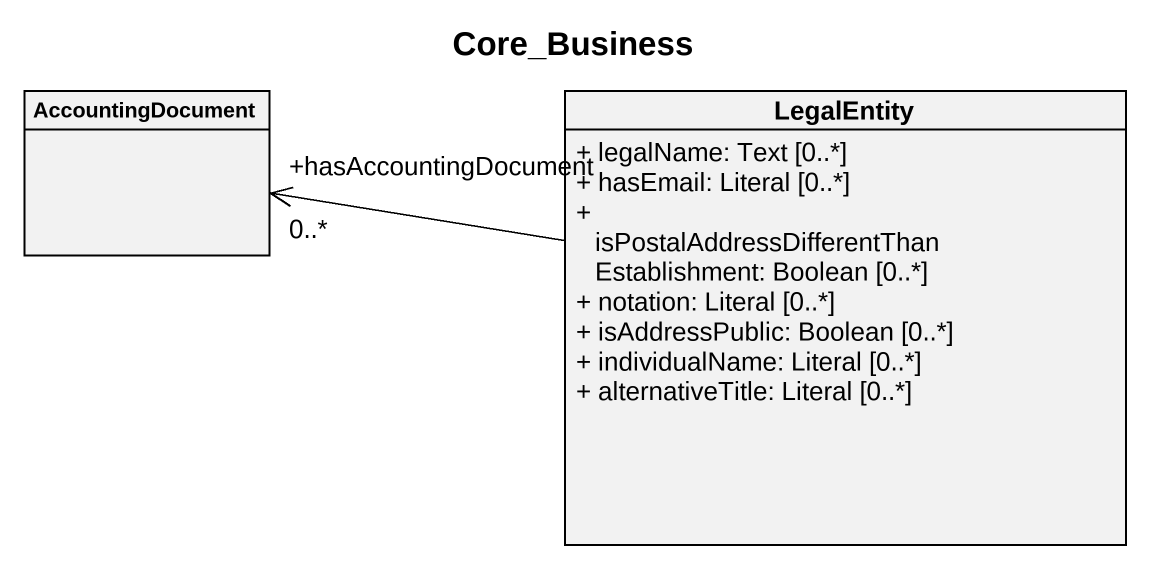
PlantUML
@startuml
title Core_Business
hide circle
hide empty members
skinparam classAttributeIconSize 0
class AccountingDocument
class LegalEntity {
  + legalName: Text [0..*]
  + hasEmail: Literal [0..*]
  + isPostalAddressDifferentThanEstablishment: Boolean [0..*]
  + notation: Literal [0..*]
  + isAddressPublic: Boolean [0..*]
  + individualName: Literal [0..*]
  + alternativeTitle: Literal [0..*]
}
LegalEntity -left-> "+hasAccountingDocument\n0..*" AccountingDocument
@enduml
